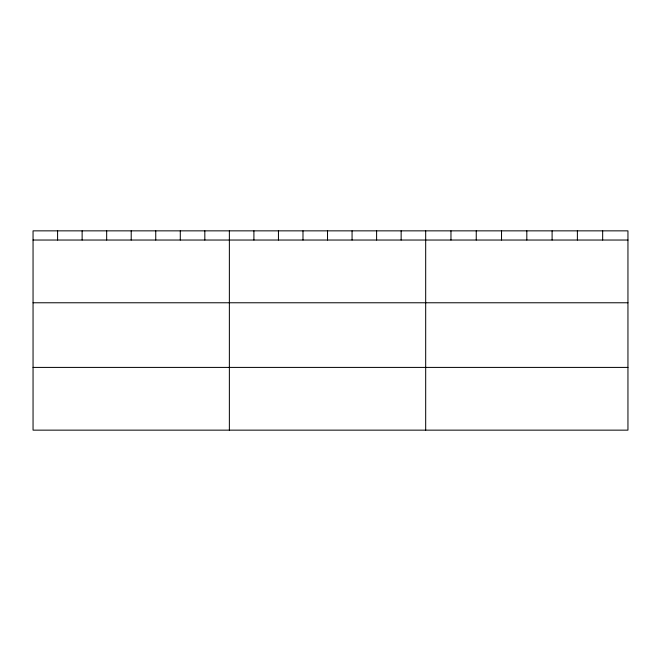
<?xml version="1.0" encoding="UTF-8"?>
<svg xmlns="http://www.w3.org/2000/svg" width="661" height="661" viewBox="0 0 661 661"><rect width="100%" height="100%" fill="white"/><g stroke="black" fill="none" stroke-linecap="round" stroke-linejoin="round"><path stroke-width="0.99" d="M627.95 240.034L627.95 430.146L33.05 430.146L33.05 230.854L627.95 230.854L627.95 240.034L33.05 240.034M33.05 302.771L627.95 302.771M33.05 367.409L627.95 367.409M602.667 230.854L602.667 240.034M577.384 230.854L577.384 240.034M552.1 230.854L552.1 240.034M526.817 230.854L526.817 240.034M501.534 230.854L501.534 240.034M476.25 230.854L476.25 240.034M450.967 230.854L450.967 240.034M425.684 230.854L425.684 430.146M401.144 230.854L401.144 240.034M376.605 230.854L376.605 240.034M352.065 230.854L352.065 240.034M327.526 230.854L327.526 240.034M302.986 230.854L302.986 240.034M278.446 230.854L278.446 240.034M253.907 230.854L253.907 240.034M229.367 230.854L229.367 430.146M204.827 230.854L204.827 240.034M180.288 230.854L180.288 240.034M155.748 230.854L155.748 240.034M131.209 230.854L131.209 240.034M106.669 230.854L106.669 240.034M82.129 230.854L82.129 240.034M57.59 230.854L57.59 240.034"/></g></svg>
